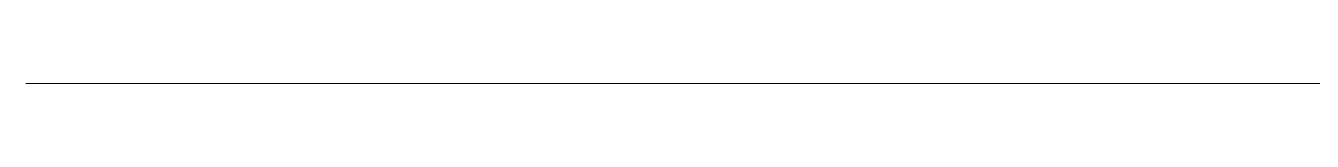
# Model space of a CAD drawing. Header units: inches. Extents: x -7.1 to 19.4, y 0 to 0.
# Drawn here: x -7.15 to 0.38, y 0 to 0 of the extents above; entities that cross this region are included whole.
import ezdxf

# ---------------------------------------------------------------- set-up
doc = ezdxf.new("R2010")
doc.units = ezdxf.units.IN
doc.header["$MEASUREMENT"] = 0

# ---------------------------------------------------------------- blocks, each defined once
blk = doc.blocks.new('A$C5CD4431F')
at = {"color": 0, "linetype": 'Continuous', "lineweight": 0, "extrusion": (1.38778e-16, 0.816497, 0.57735)}
for p, q in [((0, 36.1637), (-6.9597, 32.1455)), ((-6.9597, 32.1455), (0, 36.1637)), ((0, 36.1637), (0.4733, 35.8905)), ((0.4733, 35.8905), (0, 36.1637)), ((0, 28.1273), (0, 36.1637)), ((0, 36.1637), (0, 28.1273)), ((-2.8674, 33.9618), (0.4733, 35.8905)), ((0.4733, 35.8905), (-2.8674, 33.9618)), ((0.4733, 35.8905), (0.4733, 32.033)), ((0.4733, 32.033), (0.4733, 35.8905)), ((-2.8674, 33.9618), (3.1458, 30.49)), ((3.1458, 30.49), (-2.8674, 33.9618)), ((-2.8674, 1.8162), (-2.8674, 33.9618)), ((-2.8674, 33.9618), (-2.8674, 1.8162)), ((-3.1458, 33.801), (-6.4865, 31.8723)), ((-6.4865, 31.8723), (-3.1458, 33.801)), ((2.8674, 30.3293), (-3.1458, 33.801)), ((-3.1458, 33.801), (2.8674, 30.3293)), ((-3.1458, 1.6555), (-3.1458, 33.801)), ((-3.1458, 33.801), (-3.1458, 1.6555)), ((-6.9597, 32.1455), (-6.9597, 0)), ((-6.4865, 31.8723), (-6.9597, 32.1455)), ((-6.9597, 32.1455), (-6.4865, 31.8723)), ((-6.9597, 0), (-6.9597, 32.1455)), ((0, 28.1273), (6.9597, 32.1455)), ((6.9597, 32.1455), (0, 28.1273)), ((0.4733, 32.033), (0.4733, 3.745)), ((0.4733, 3.745), (0.4733, 32.033)), ((-6.4865, 31.8723), (-6.4865, -0.2732)), ((-6.4865, -0.2732), (-6.4865, 31.8723)), ((-0.4733, 28.4006), (2.8674, 30.3293)), ((2.8674, 30.3293), (-0.4733, 28.4006)), ((0, 28.1273), (-0.4733, 28.4006)), ((-0.4733, 28.4006), (0, 28.1273)), ((-0.4733, -3.745), (-0.4733, 28.4006)), ((-0.4733, 28.4006), (-0.4733, -3.745)), ((0, -4.0182), (0, 28.1273)), ((0, 28.1273), (0, -4.0182)), ((-6.9597, 0), (0, 4.0182)), ((-6.9597, 0), (0, 4.0182)), ((0, 4.0182), (0.4733, 3.745)), ((0, 4.0182), (0.4733, 3.745)), ((0.4733, 3.745), (-2.8674, 1.8162)), ((0.4733, 3.745), (-2.8674, 1.8162)), ((-2.8674, 1.8162), (3.1458, -1.6555)), ((-2.8674, 1.8162), (3.1458, -1.6555)), ((-3.1458, 1.6555), (-6.4865, -0.2732)), ((-3.1458, 1.6555), (-6.4865, -0.2732)), ((-0.4733, 0.1125), (-3.1458, 1.6555)), ((-0.4733, 0.1125), (-3.1458, 1.6555)), ((2.8674, -1.8162), (-0.4733, 0.1125)), ((2.8674, -1.8162), (-0.4733, 0.1125)), ((-6.4865, -0.2732), (-6.9597, 0)), ((-6.4865, -0.2732), (-6.9597, 0)), ((6.9597, 0), (0, -4.0182)), ((6.9597, 0), (0, -4.0182)), ((-0.4733, -3.745), (2.8674, -1.8162)), ((-0.4733, -3.745), (2.8674, -1.8162)), ((0, -4.0182), (-0.4733, -3.745)), ((0, -4.0182), (-0.4733, -3.745))]:
    blk.add_line(p, q, dxfattribs=at)

msp = doc.modelspace()

# ---------------------------------------------------------------- block references
at = {"extrusion": (0, -1, 0)}
msp.add_blockref('A$C5CD4431F', (-0.1901, 61.7431), dxfattribs=at)

doc.saveas('drawing.dxf')
